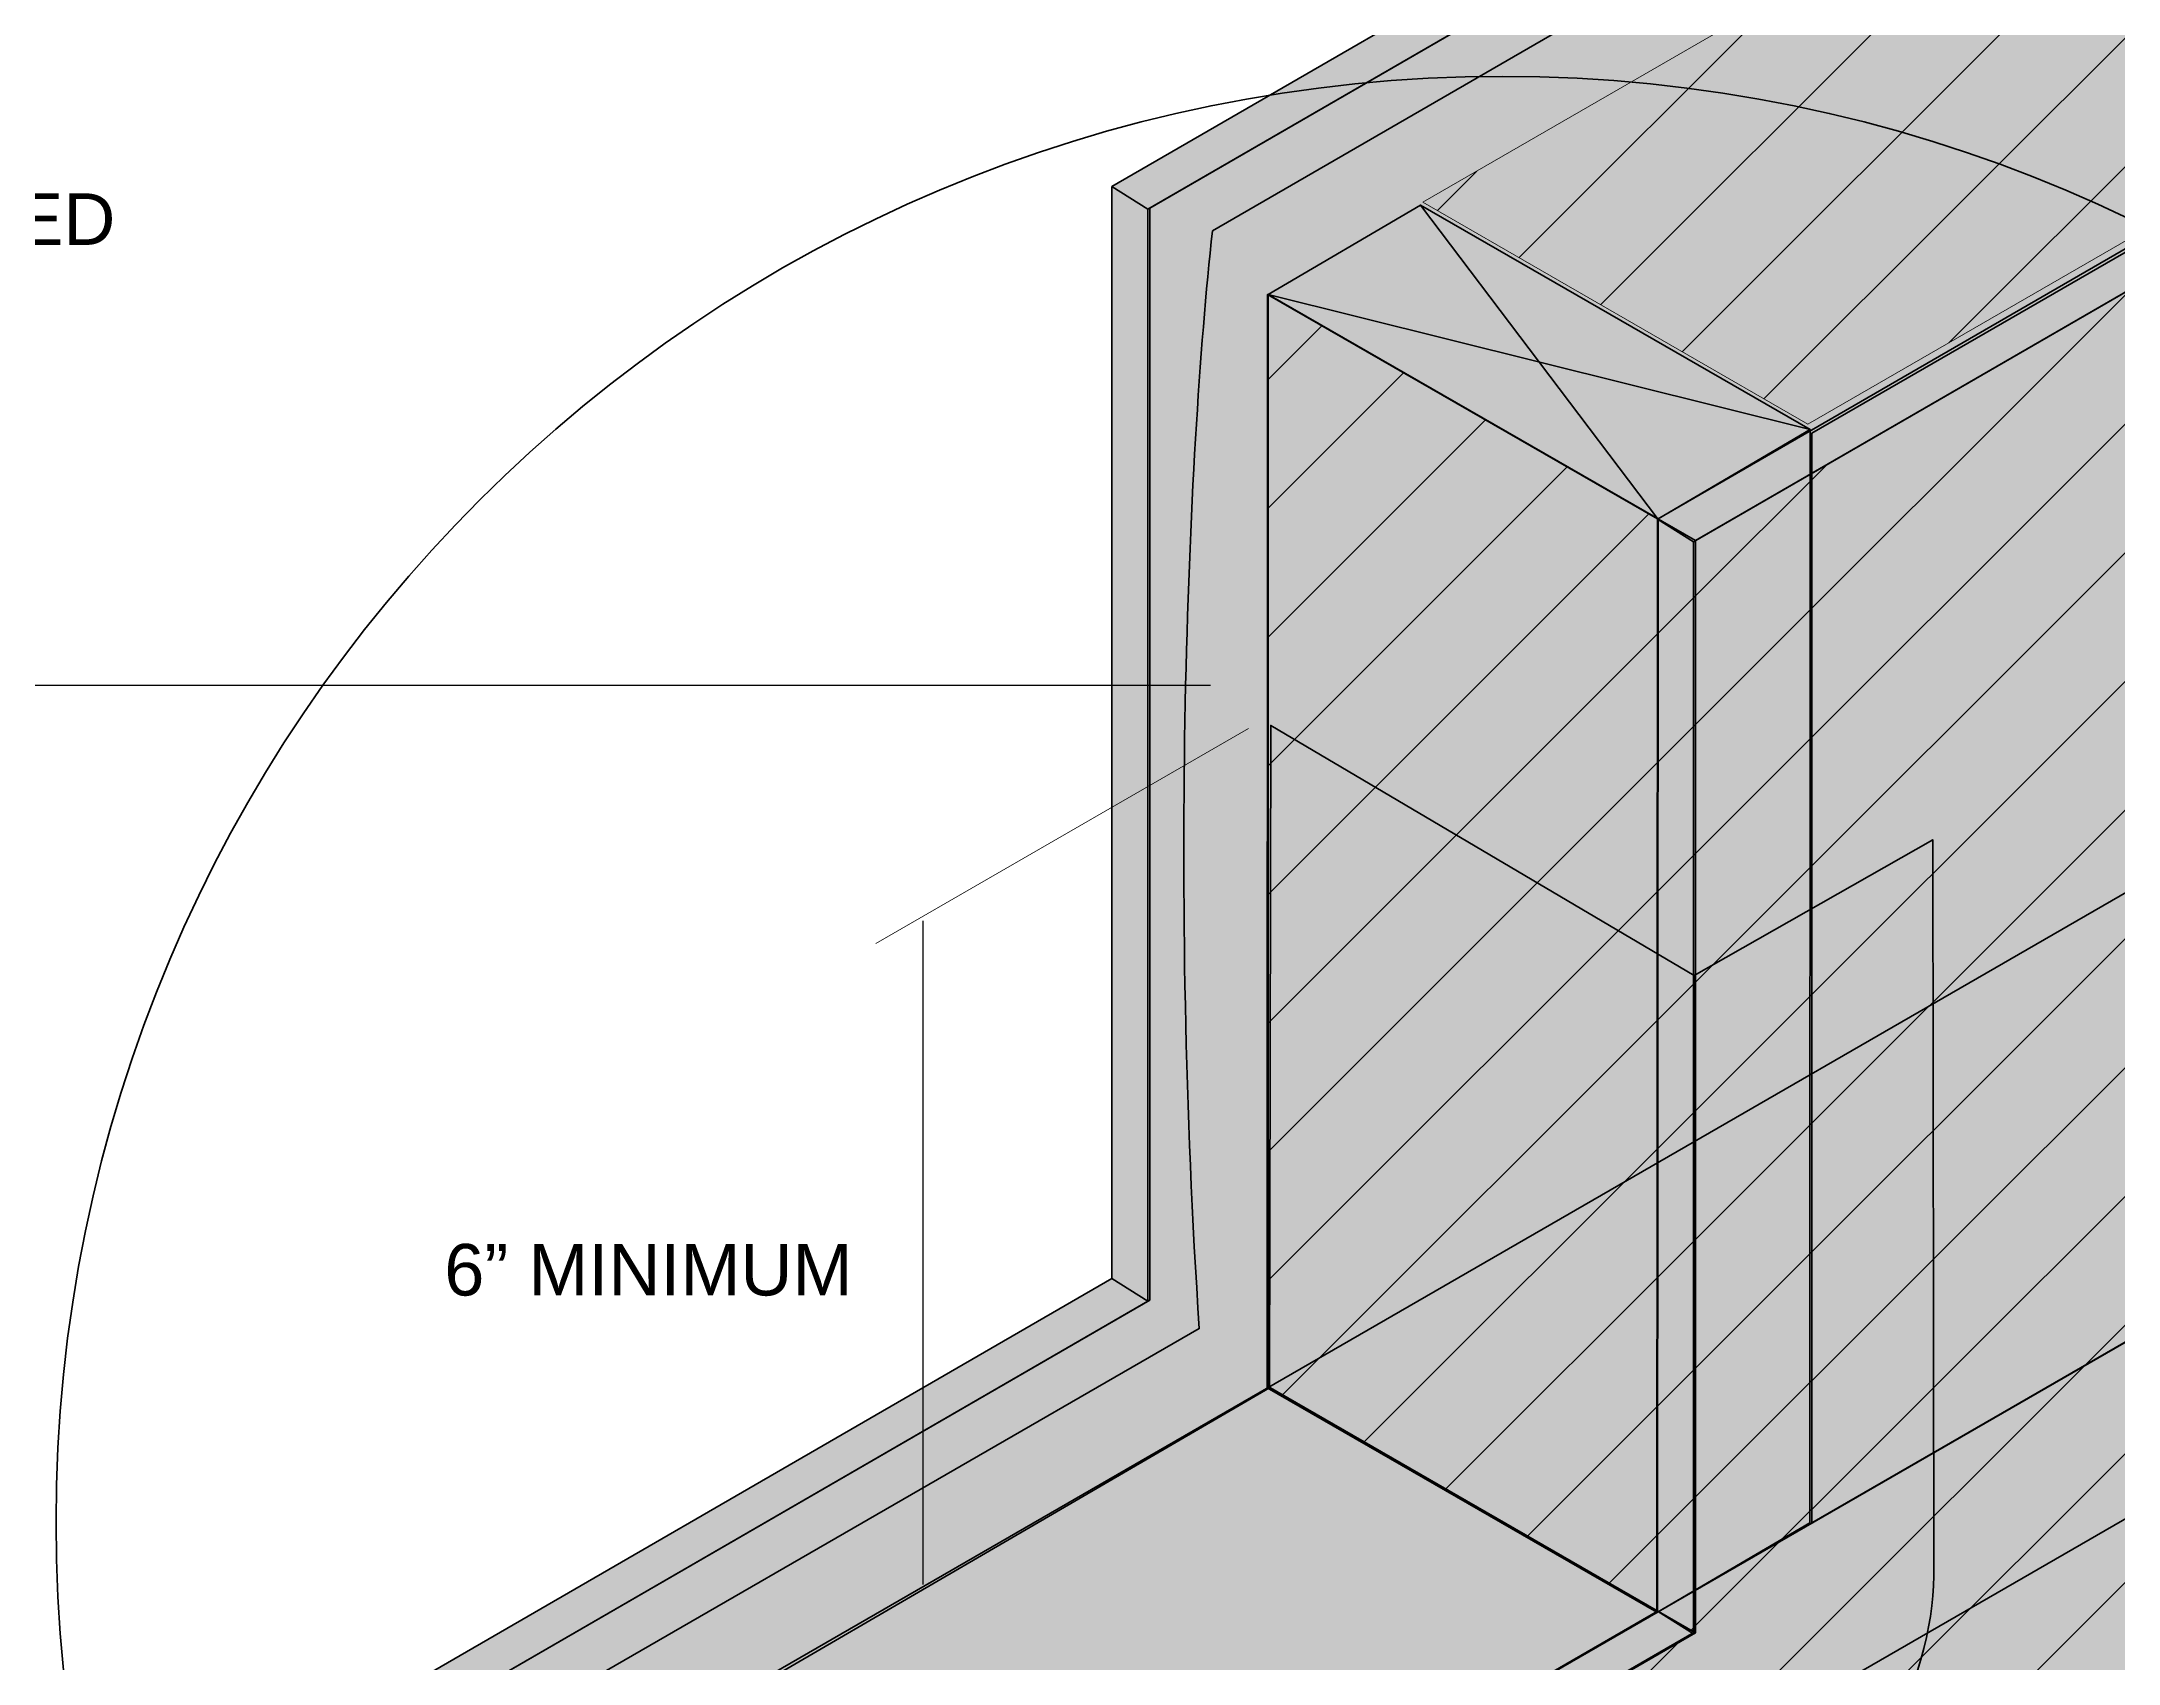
# Model space of a CAD drawing. Extents: x 26 to 585, y -763 to -3.
# Drawn here: x 166.9 to 395, y -447.6 to -269.4 of the extents above; entities that cross this region are included whole.
import ezdxf

# ---------------------------------------------------------------- set-up
doc = ezdxf.new("R2010")
doc.units = 0
doc.header["$MEASUREMENT"] = 0
for name, color, linetype, lineweight in [('circle', 7, 'Continuous', 0), ('drywall', 7, 'Continuous', 0), ('flexwrap', 7, 'Continuous', 0), ('lines and arrows', 7, 'Continuous', 0), ('OSB', 7, 'Continuous', 0), ('studs and insulation', 7, 'Continuous', 0), ('text', 7, 'Continuous', 0), ('vapor retrarder', 7, 'Continuous', 0), ('WRB', 7, 'Continuous', 0)]:
    doc.layers.add(name, color=color, linetype=linetype, lineweight=lineweight)
pattern_1 = [(45, (0, 0), (-7.07107, 7.07107), [])]

# ---------------------------------------------------------------- blocks, each defined once
blk = doc.blocks.new('Block_8')
at = {"layer": 'drywall', "true_color": 0xf1f2f2, "transparency": 33554687}
h = blk.add_hatch(color=7, dxfattribs=at)
h.dxf.hatch_style = 2
h.paths.add_polyline_path([(284.45, -285.29), (451.69, -188.54), (455.82, -190.92), (288.41, -287.78)])
at = {"layer": 'drywall', "true_color": 0xebebec, "transparency": 33554687}
h = blk.add_hatch(color=7, dxfattribs=at)
h.dxf.hatch_style = 2
h.paths.add_polyline_path([(288.62, -287.65), (455.82, -190.92), (455.82, -573.25), (194.17, -724.62), (194.17, -462.29), (288.62, -407.65)])
at = {"layer": 'drywall', "true_color": 0xe2e3e4, "transparency": 33554687}
h = blk.add_hatch(color=254, dxfattribs=at)
h.dxf.hatch_style = 2
h.paths.add_polyline_path([(288.41, -407.78), (284.45, -405.29), (284.45, -285.29), (288.41, -287.78)])
at = {"layer": 'drywall', "true_color": 0xf1f2f2, "transparency": 33554687}
h = blk.add_hatch(color=7, dxfattribs=at)
h.dxf.hatch_style = 2
h.paths.add_polyline_path([(288.41, -407.78), (194.17, -462.29), (190.03, -459.91), (284.45, -405.29)])
at = {"layer": 'drywall', "color": 250, "lineweight": 35, "true_color": 0x231f20}
for points in [[(284.45, -285.29), (451.69, -188.54), (455.82, -190.92), (288.41, -287.78)], [(288.62, -287.65), (455.82, -190.92), (455.82, -573.25), (194.17, -724.62), (194.17, -462.29), (288.62, -407.65)], [(288.41, -407.78), (284.45, -405.29), (284.45, -285.29), (288.41, -287.78)], [(288.41, -407.78), (194.17, -462.29), (190.03, -459.91), (284.45, -405.29)]]:
    blk.add_lwpolyline(points, close=True, dxfattribs=at)
at = {"layer": 'drywall'}
blk.add_circle((327.36, -432.06), 158.87, dxfattribs=at)
blk = doc.blocks.new('Block_9')
at = {"layer": 'vapor retrarder', "true_color": 0xc0e2ca, "transparency": 33554687}
h = blk.add_hatch(color=254, dxfattribs=at)
h.dxf.hatch_style = 2
edge = h.paths.add_edge_path()
edge.add_spline(control_points=[(199.26, -465.49), (201.2, -519.11), (203.58, -587.49), (190.31, -703.77), (190.31, -703.77), (558.88, -490.67), (558.88, -490.67), (558.88, -490.67), (551.08, -142.29), (551.08, -142.29), (551.08, -142.29), (295.49, -290.16), (295.49, -290.16), (292.7, -315.7), (290.81, -362.74), (294.05, -410.77), (294.05, -410.77), (199.26, -465.49), (199.26, -465.49)], knot_values=[0, 0, 0, 0, 1, 1, 1, 2, 2, 2, 3, 3, 3, 4, 4, 4, 5, 5, 5, 6, 6, 6, 6], degree=3, periodic=0)
at = {"layer": 'vapor retrarder'}
blk.add_circle((327.36, -432.06), 158.87, dxfattribs=at)
at = {"layer": 'vapor retrarder', "color": 250, "lineweight": 35, "true_color": 0x231f20}
blk.add_open_spline([(199.26, -465.49), (201.2, -519.11), (203.58, -587.49), (190.31, -703.77), (190.31, -703.77), (558.88, -490.67), (558.88, -490.67), (558.88, -490.67), (551.08, -142.29), (551.08, -142.29), (551.08, -142.29), (295.49, -290.16), (295.49, -290.16), (292.7, -315.7), (290.81, -362.74), (294.05, -410.77), (294.05, -410.77), (199.26, -465.49), (199.26, -465.49)], degree=3, knots=[0, 0, 0, 0, 1, 1, 1, 2, 2, 2, 3, 3, 3, 4, 4, 4, 5, 5, 5, 6, 6, 6, 6], dxfattribs=at)
blk = doc.blocks.new('Block_11')
at = {"layer": 'studs and insulation', "true_color": 0xffeb95, "transparency": 33554687}
h = blk.add_hatch(color=41, dxfattribs=at)
h.dxf.hatch_style = 2
h.paths.add_polyline_path([(558.47, -533.66), (558.47, -337.75), (251.64, -514.9), (251.64, -710.81)])
at = {"layer": 'studs and insulation', "color": 250, "lineweight": 60, "true_color": 0x231f20}
blk.add_lwpolyline([(558.47, -533.66), (558.47, -337.75), (251.64, -514.9), (251.64, -710.81)], close=True, dxfattribs=at)
blk = doc.blocks.new('Block_12')
at = {"layer": 'studs and insulation', "true_color": 0xc2b59b, "transparency": 33554687}
h = blk.add_hatch(color=253, dxfattribs=at)
h.dxf.hatch_style = 2
h.paths.add_polyline_path([(251.69, -495.45), (558.06, -318.57), (515.25, -293.91), (208.88, -470.79)])
h = blk.add_hatch(color=253, dxfattribs=at)
h.dxf.hatch_style = 2
h.paths.add_polyline_path([(558.47, -337.75), (558.52, -318.31), (251.69, -495.45), (251.64, -514.9)])
at = {"layer": 'studs and insulation', "color": 250, "lineweight": 35, "true_color": 0x231f20}
for points in [[(251.69, -495.45), (558.06, -318.57), (515.25, -293.91), (208.88, -470.79)], [(558.47, -337.75), (558.52, -318.31), (251.69, -495.45), (251.64, -514.9)]]:
    blk.add_lwpolyline(points, close=True, dxfattribs=at)
blk = doc.blocks.new('Block_13')
at = {"layer": 'studs and insulation', "true_color": 0x000000, "transparency": 33554687}
h = blk.add_hatch(dxfattribs=at)
h.set_pattern_fill('_U', color=18, scale=10, angle=45, style=2, pattern_type=0)
h.set_pattern_definition(pattern_1)
h.paths.add_polyline_path([(531.7, -212.77), (360.87, -311.4), (318.61, -287), (489.44, -188.37)])
at = {"layer": 'studs and insulation', "true_color": 0xffeb95, "transparency": 33554687}
h = blk.add_hatch(color=41, dxfattribs=at)
h.dxf.hatch_style = 2
h.paths.add_polyline_path([(530.98, -334.17), (361.32, -432.12), (361.32, -312.38), (530.98, -214.43)])
at = {"layer": 'studs and insulation'}
blk.add_lwpolyline([(531.7, -212.77), (360.87, -311.4), (318.61, -287), (489.44, -188.37)], close=True, dxfattribs=at)
at = {"layer": 'studs and insulation', "color": 250, "lineweight": 60, "true_color": 0x231f20}
blk.add_lwpolyline([(530.98, -334.17), (361.32, -432.12), (361.32, -312.38), (530.98, -214.43)], close=True, dxfattribs=at)
blk = doc.blocks.new('Block_14')
at = {"layer": 'studs and insulation', "true_color": 0xc2b59b, "transparency": 33554687}
h = blk.add_hatch(color=253, dxfattribs=at)
h.dxf.hatch_style = 2
h.paths.add_polyline_path([(344.43, -321.81), (361.14, -311.99), (318.33, -287.33), (301.61, -297.15)])
h = blk.add_hatch(color=253, dxfattribs=at)
h.dxf.hatch_style = 2
h.paths.add_polyline_path([(344.31, -441.94), (344.36, -321.81), (301.55, -297.15), (301.5, -417.28)])
h = blk.add_hatch(color=253, dxfattribs=at)
h.dxf.hatch_style = 2
h.paths.add_polyline_path([(361.09, -432.12), (361.14, -311.99), (344.43, -321.81), (344.37, -441.94)])
at = {"layer": 'studs and insulation', "color": 250, "lineweight": 35, "true_color": 0x231f20}
for p, q in [((318.33, -287.33), (344.48, -321.9)), ((301.61, -297.15), (361.14, -311.99))]:
    blk.add_line(p, q, dxfattribs=at)
for points in [[(344.43, -321.81), (361.14, -311.99), (318.33, -287.33), (301.61, -297.15)], [(344.31, -441.94), (344.36, -321.81), (301.55, -297.15), (301.5, -417.28)], [(361.09, -432.12), (361.14, -311.99), (344.43, -321.81), (344.37, -441.94)]]:
    blk.add_lwpolyline(points, close=True, dxfattribs=at)
blk = doc.blocks.new('Block_10')
at = {"layer": 'studs and insulation'}
blk.add_circle((327.36, -432.06), 158.87, dxfattribs=at)
for name in ['Block_13', 'Block_14', 'Block_12', 'Block_11']:
    blk.add_blockref(name, (0, 0), dxfattribs=at)
blk = doc.blocks.new('Block_15')
at = {"layer": 'OSB', "true_color": 0xcfae78, "transparency": 33554687}
h = blk.add_hatch(color=43, dxfattribs=at)
h.dxf.hatch_style = 2
h.paths.add_polyline_path([(344.38, -321.83), (513.35, -224.08), (517.48, -226.47), (348.34, -324.32)])
h = blk.add_hatch(color=43, dxfattribs=at)
h.dxf.hatch_style = 2
h.paths.add_polyline_path([(348.55, -324.2), (517.48, -226.47), (517.48, -608.8), (255.83, -760.17), (255.83, -497.84), (348.55, -444.2)])
h = blk.add_hatch(color=43, dxfattribs=at)
h.dxf.hatch_style = 2
h.paths.add_polyline_path([(348.34, -444.32), (344.38, -441.83), (344.38, -321.83), (348.34, -324.32)])
h = blk.add_hatch(color=43, dxfattribs=at)
h.dxf.hatch_style = 2
h.paths.add_polyline_path([(348.34, -444.32), (255.83, -497.84), (251.69, -495.45), (344.38, -441.83)])
at = {"layer": 'OSB', "color": 250, "lineweight": 35, "true_color": 0x231f20}
for points in [[(344.38, -321.83), (513.35, -224.08), (517.48, -226.47), (348.34, -324.32)], [(348.55, -324.2), (517.48, -226.47), (517.48, -608.8), (255.83, -760.17), (255.83, -497.84), (348.55, -444.2)], [(348.34, -444.32), (344.38, -441.83), (344.38, -321.83), (348.34, -324.32)], [(348.34, -444.32), (255.83, -497.84), (251.69, -495.45), (344.38, -441.83)]]:
    blk.add_lwpolyline(points, close=True, dxfattribs=at)
at = {"layer": 'OSB'}
blk.add_circle((327.36, -432.06), 158.87, dxfattribs=at)
blk = doc.blocks.new('Block_16')
at = {"layer": 'WRB', "true_color": 0x000000, "transparency": 33554687}
h = blk.add_hatch(dxfattribs=at)
h.set_pattern_fill('_U', color=18, scale=10, angle=45, style=2, pattern_type=0)
h.set_pattern_definition(pattern_1)
h.paths.add_polyline_path([(517.48, -608.8), (255.83, -760.17), (255.83, -497.84), (348.55, -444.2), (348.55, -324.2), (517.48, -226.47)])
h = blk.add_hatch(dxfattribs=at)
h.set_pattern_fill('_U', color=18, scale=10, angle=45, style=2, pattern_type=0)
h.set_pattern_definition(pattern_1)
h.paths.add_polyline_path([(517.48, -608.8), (255.83, -760.17), (255.83, -497.84), (348.55, -444.2), (348.55, -324.2), (517.48, -226.47)])
h = blk.add_hatch(dxfattribs=at)
h.set_pattern_fill('_U', color=18, scale=10, angle=45, style=2, pattern_type=0)
h.set_pattern_definition(pattern_1)
h.paths.add_polyline_path([(348.55, -444.2), (301.61, -417.15), (301.61, -297.15), (348.55, -324.2)])
at = {"layer": 'WRB', "color": 250, "lineweight": 35, "true_color": 0x231f20}
for points in [[(348.55, -324.2), (517.48, -226.47), (517.48, -608.8), (255.83, -760.17), (255.83, -497.84), (348.55, -444.2)], [(348.55, -444.2), (301.61, -417.15), (301.61, -297.15), (348.55, -324.2)]]:
    blk.add_lwpolyline(points, close=True, dxfattribs=at)
at = {"layer": 'WRB'}
for points in [[(517.48, -608.8), (255.83, -760.17), (255.83, -497.84), (348.55, -444.2), (348.55, -324.2), (517.48, -226.47)], [(517.48, -608.8), (255.83, -760.17), (255.83, -497.84), (348.55, -444.2), (348.55, -324.2), (517.48, -226.47)], [(348.55, -444.2), (301.61, -417.15), (301.61, -297.15), (348.55, -324.2)]]:
    blk.add_lwpolyline(points, close=True, dxfattribs=at)
blk.add_circle((327.36, -432.06), 158.87, dxfattribs=at)

msp = doc.modelspace()

# ---------------------------------------------------------------- hatches: boundary and pattern name
at = {"layer": 'flexwrap', "true_color": 0xe6e6e6, "transparency": 33554687}
h = msp.add_hatch(color=254, dxfattribs=at)
h.dxf.hatch_style = 2
edge = h.paths.add_edge_path()
edge.add_spline(control_points=[(301.77, -417.29), (301.77, -417.29), (301.89, -344.5), (301.89, -344.5), (301.89, -344.5), (348.38, -371.99), (348.38, -371.99), (348.38, -371.99), (374.6, -357.07), (374.6, -357.07), (374.6, -357.07), (374.7, -437.95), (374.7, -437.95), (374.7, -443.64), (372.82, -450.41), (369.06, -456.92), (365.92, -462.37), (361.94, -466.78), (357.84, -469.73), (357.84, -469.73), (255.31, -528.62), (255.31, -528.62), (255.31, -528.62), (255.83, -497.84), (255.83, -497.84), (255.83, -497.84), (210.19, -470.62), (210.19, -470.62), (210.19, -470.62), (301.77, -417.29), (301.77, -417.29)], knot_values=[0, 0, 0, 0, 1, 1, 1, 2, 2, 2, 3, 3, 3, 4, 4, 4, 5, 5, 5, 6, 6, 6, 7, 7, 7, 8, 8, 8, 9, 9, 9, 10, 10, 10, 10], degree=3, periodic=0)

# ---------------------------------------------------------------- linework, layer by layer
at = {"layer": 'circle', "color": 250, "lineweight": 35, "true_color": 0x231f20}
msp.add_circle((327.36, -432.06), 158.87, dxfattribs=at)
at = {"layer": 'flexwrap', "color": 250, "lineweight": 35, "true_color": 0x231f20}
msp.add_line((348.55, -444.2), (301.77, -417.29), dxfattribs=at)
msp.add_lwpolyline([(348.38, -371.99), (348.37, -444.18), (255.65, -497.82)], dxfattribs=at)
msp.add_open_spline([(301.77, -417.29), (301.77, -417.29), (301.89, -344.5), (301.89, -344.5), (301.89, -344.5), (348.38, -371.99), (348.38, -371.99), (348.38, -371.99), (374.6, -357.07), (374.6, -357.07), (374.6, -357.07), (374.7, -437.95), (374.7, -437.95), (374.7, -443.64), (372.82, -450.41), (369.06, -456.92), (365.92, -462.37), (361.94, -466.78), (357.84, -469.73), (357.84, -469.73), (255.31, -528.62), (255.31, -528.62), (255.31, -528.62), (255.83, -497.84), (255.83, -497.84), (255.83, -497.84), (210.19, -470.62), (210.19, -470.62), (210.19, -470.62), (301.77, -417.29), (301.77, -417.29)], degree=3, knots=[0, 0, 0, 0, 1, 1, 1, 2, 2, 2, 3, 3, 3, 4, 4, 4, 5, 5, 5, 6, 6, 6, 7, 7, 7, 8, 8, 8, 9, 9, 9, 10, 10, 10, 10], dxfattribs=at)
at = {"layer": 'lines and arrows', "color": 250, "lineweight": 25, "true_color": 0x231f20}
for p, q in [((154.14, -340.06), (295.27, -340.06)), ((263.73, -438.91), (263.73, -365.97))]:
    msp.add_line(p, q, dxfattribs=at)
at = {"layer": 'lines and arrows', "color": 250, "lineweight": 18, "true_color": 0x231f20}
msp.add_line((299.44, -344.83), (258.53, -368.45), dxfattribs=at)

# ---------------------------------------------------------------- block references
at = {"layer": 'drywall'}
msp.add_blockref('Block_8', (0, 0), dxfattribs=at)
at = {"layer": 'OSB'}
msp.add_blockref('Block_15', (0, 0), dxfattribs=at)
at = {"layer": 'studs and insulation'}
msp.add_blockref('Block_10', (0, 0), dxfattribs=at)
at = {"layer": 'vapor retrarder'}
msp.add_blockref('Block_9', (0, 0), dxfattribs=at)
at = {"layer": 'WRB'}
msp.add_blockref('Block_16', (0, 0), dxfattribs=at)

# ---------------------------------------------------------------- texts
at = {"layer": 'text', "char_height": 0.2, "attachment_point": 7}
for s, insert in [('\\C250;\\c2105123;\\FArial|b0|i0|c1;\\H5.664000;\\W1.000000;BASE COAT w/EMBEDDED ', (74.77, -291.78)), ('\\C250;\\c2105123;\\FArial|b0|i0|c1;\\H5.664000;\\W1.000000;6” MINIMUM', (211.13, -407.22))]:
    msp.add_mtext(s, dxfattribs=dict(at, insert=insert))

doc.saveas('drawing.dxf')
